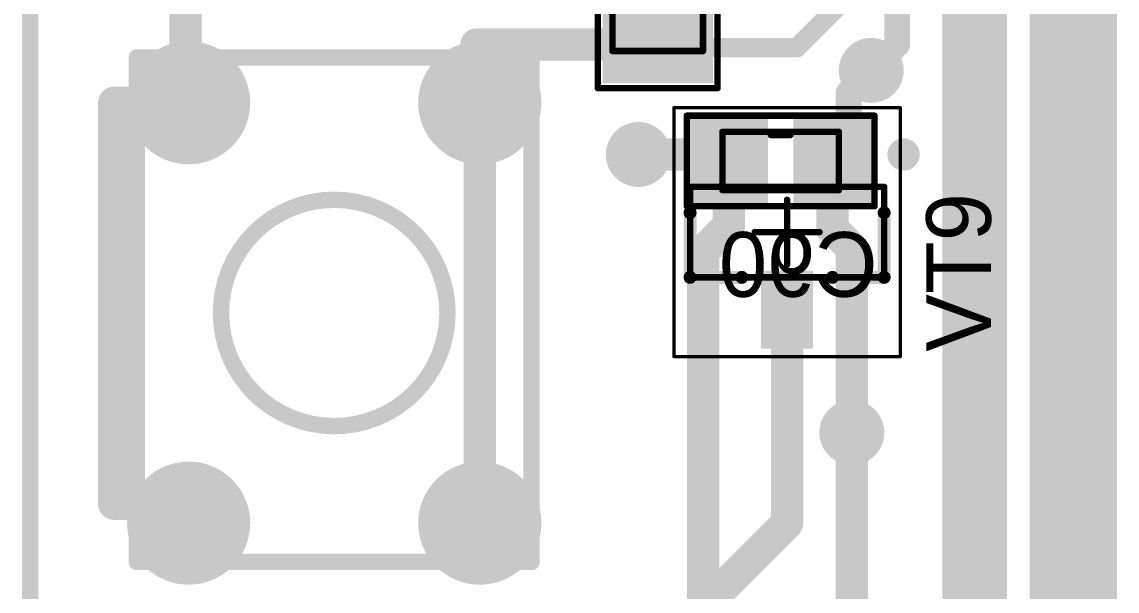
# Model space of a CAD drawing. Header units: millimetres. Extents: x 29 to 180, y 30 to 200.
# Drawn here: x 29.87 to 46.8, y 101.05 to 109.85 of the extents above; entities that cross this region are included whole.
import ezdxf

# ---------------------------------------------------------------- set-up
doc = ezdxf.new("R2010")
doc.units = ezdxf.units.MM
for name, color, linetype in [('BottomLayer', 5, 'Continuous'), ('BottomOverlay', 54, 'Continuous'), ('BottomPaste', 16, 'Continuous'), ('BottomSolder', 6, 'Continuous'), ('Mechanical1', 6, 'Continuous'), ('Mechanical13', 56, 'Continuous'), ('Mechanical15', 56, 'Continuous'), ('MultiLayer', 9, 'Continuous'), ('PadHoleLayer', 156, 'Continuous'), ('TopLayer', 1, 'Continuous'), ('TopOverlay', 2, 'Continuous'), ('TopPaste', 8, 'Continuous'), ('TopSolder', 216, 'Continuous'), ('ViaHoleLayer', 16, 'Continuous')]:
    doc.layers.add(name, color=color, linetype=linetype)

# ---------------------------------------------------------------- blocks, each defined once
blk = doc.blocks.new('SMD_C_0603_B_289')
at = {"layer": 'BottomLayer'}
for points in [[(-1.3, 0.55), (-1.3, -0.55), (-0.3, 0.55), (-0.3, -0.55)], [(0.3, 0.55), (0.3, -0.55), (1.3, 0.55), (1.3, -0.55)]]:
    blk.add_solid(points, dxfattribs=at)
at = {"layer": 'BottomOverlay', "const_width": 0.1}
for points in [[(-1.45, -0.7), (-1.45, 0.7)], [(-1.45, 0.7), (1.45, 0.7)], [(1.45, -0.7), (1.45, 0.7)], [(-0.15, 0.4), (0.15, 0.4)], [(-0.15, -0.4), (0.15, -0.4)], [(-1.45, -0.7), (1.45, -0.7)]]:
    blk.add_lwpolyline(points, dxfattribs=at)
at = {"layer": 'BottomOverlay', "const_width": 0.05}
for points in [[(-1.475, 0.7, 1), (-1.425, 0.7, 1)], [(-1.475, 0.7, 1), (-1.425, 0.7, 1)], [(1.425, 0.7, 1), (1.475, 0.7, 1)], [(1.425, 0.7, 1), (1.475, 0.7, 1)], [(-0.175, 0.4, 1), (-0.125, 0.4, 1)], [(0.125, 0.4, 1), (0.175, 0.4, 1)], [(-0.175, -0.4, 1), (-0.125, -0.4, 1)], [(0.125, -0.4, 1), (0.175, -0.4, 1)], [(-1.475, -0.7, 1), (-1.425, -0.7, 1)], [(-1.475, -0.7, 1), (-1.425, -0.7, 1)], [(1.425, -0.7, 1), (1.475, -0.7, 1)], [(1.425, -0.7, 1), (1.475, -0.7, 1)]]:
    blk.add_lwpolyline(points, format="xyb", close=True, dxfattribs=at)
at = {"layer": 'BottomPaste'}
for points in [[(-1.3, 0.55), (-1.3, -0.55), (-0.3, 0.55), (-0.3, -0.55)], [(0.3, 0.55), (0.3, -0.55), (1.3, 0.55), (1.3, -0.55)]]:
    blk.add_solid(points, dxfattribs=at)
at = {"layer": 'BottomSolder'}
for points in [[(-1.402, 0.652), (-1.402, -0.652), (-0.198, 0.652), (-0.198, -0.652)], [(0.198, 0.652), (0.198, -0.652), (1.402, 0.652), (1.402, -0.652)]]:
    blk.add_solid(points, dxfattribs=at)
at = {"layer": 'Mechanical13', "const_width": 0.1}
for points in [[(-0.9, -0.45), (-0.9, 0.45)], [(-0.9, 0.45), (0.9, 0.45)], [(0.9, -0.45), (0.9, 0.45)], [(-0.9, -0.45), (0.9, -0.45)]]:
    blk.add_lwpolyline(points, dxfattribs=at)
at = {"layer": 'Mechanical13', "const_width": 0.05}
for points in [[(-0.925, 0.45, 1), (-0.875, 0.45, 1)], [(-0.925, 0.45, 1), (-0.875, 0.45, 1)], [(0.875, 0.45, 1), (0.925, 0.45, 1)], [(0.875, 0.45, 1), (0.925, 0.45, 1)], [(-0.925, -0.45, 1), (-0.875, -0.45, 1)], [(-0.925, -0.45, 1), (-0.875, -0.45, 1)], [(0.875, -0.45, 1), (0.925, -0.45, 1)], [(0.875, -0.45, 1), (0.925, -0.45, 1)]]:
    blk.add_lwpolyline(points, format="xyb", close=True, dxfattribs=at)
at = {"layer": 'Mechanical15', "const_width": 0.05}
for points in [[(-1.475, -0.7), (-1.475, 0.7)], [(-1.475, 0.7), (1.45, 0.7)], [(1.45, -0.7), (1.45, 0.7)], [(-1.475, -0.7), (1.45, -0.7)]]:
    blk.add_lwpolyline(points, dxfattribs=at)
at = {"layer": 'Mechanical15', "const_width": 0.025}
for points in [[(-1.488, 0.7, 1), (-1.463, 0.7, 1)], [(-1.488, 0.7, 1), (-1.463, 0.7, 1)], [(1.438, 0.7, 1), (1.462, 0.7, 1)], [(1.438, 0.7, 1), (1.462, 0.7, 1)], [(-1.488, -0.7, 1), (-1.463, -0.7, 1)], [(-1.488, -0.7, 1), (-1.463, -0.7, 1)], [(1.438, -0.7, 1), (1.462, -0.7, 1)], [(1.438, -0.7, 1), (1.462, -0.7, 1)]]:
    blk.add_lwpolyline(points, format="xyb", close=True, dxfattribs=at)
blk = doc.blocks.new('SMD_R_0805_487')
at = {"layer": 'Mechanical13', "const_width": 0.1}
for points in [[(1.1, 0.7), (-1.1, 0.7)], [(-1.1, -0.7), (-1.1, 0.7)], [(1.1, -0.7), (1.1, 0.7)], [(1.1, -0.7), (-1.1, -0.7)]]:
    blk.add_lwpolyline(points, dxfattribs=at)
at = {"layer": 'Mechanical13', "const_width": 0.05}
for points in [[(-1.125, 0.7, 1), (-1.075, 0.7, 1)], [(-1.125, 0.7, 1), (-1.075, 0.7, 1)], [(1.075, 0.7, 1), (1.125, 0.7, 1)], [(1.075, 0.7, 1), (1.125, 0.7, 1)], [(-1.125, -0.7, 1), (-1.075, -0.7, 1)], [(-1.125, -0.7, 1), (-1.075, -0.7, 1)], [(1.075, -0.7, 1), (1.125, -0.7, 1)], [(1.075, -0.7, 1), (1.125, -0.7, 1)]]:
    blk.add_lwpolyline(points, format="xyb", close=True, dxfattribs=at)
at = {"layer": 'Mechanical15', "const_width": 0.05}
for points in [[(1.675, 0.925), (-1.675, 0.925)], [(-1.675, -0.925), (-1.675, 0.925)], [(1.675, -0.925), (1.675, 0.925)], [(1.675, -0.925), (-1.675, -0.925)]]:
    blk.add_lwpolyline(points, dxfattribs=at)
at = {"layer": 'Mechanical15', "const_width": 0.025}
for points in [[(-1.687, 0.925, 1), (-1.663, 0.925, 1)], [(-1.687, 0.925, 1), (-1.663, 0.925, 1)], [(1.663, 0.925, 1), (1.687, 0.925, 1)], [(1.663, 0.925, 1), (1.687, 0.925, 1)], [(-1.687, -0.925, 1), (-1.663, -0.925, 1)], [(-1.687, -0.925, 1), (-1.663, -0.925, 1)], [(1.663, -0.925, 1), (1.687, -0.925, 1)], [(1.663, -0.925, 1), (1.687, -0.925, 1)]]:
    blk.add_lwpolyline(points, format="xyb", close=True, dxfattribs=at)
at = {"layer": 'TopLayer'}
for points in [[(-0.6, -0.75), (-0.6, 0.75), (-1.5, -0.75), (-1.5, 0.75)], [(1.5, -0.75), (1.5, 0.75), (0.6, -0.75), (0.6, 0.75)]]:
    blk.add_solid(points, dxfattribs=at)
at = {"layer": 'TopOverlay', "const_width": 0.1}
for points in [[(-1.675, -0.925), (-1.675, 0.925)], [(1.675, 0.925), (-1.675, 0.925)], [(1.675, -0.925), (1.675, 0.925)], [(0.4, 0.65), (-0.4, 0.65)], [(0.4, -0.65), (-0.4, -0.65)], [(1.675, -0.925), (-1.675, -0.925)]]:
    blk.add_lwpolyline(points, dxfattribs=at)
at = {"layer": 'TopOverlay', "const_width": 0.05}
for points in [[(-1.7, 0.925, 1), (-1.65, 0.925, 1)], [(-1.7, 0.925, 1), (-1.65, 0.925, 1)], [(1.65, 0.925, 1), (1.7, 0.925, 1)], [(1.65, 0.925, 1), (1.7, 0.925, 1)], [(-0.425, 0.65, 1), (-0.375, 0.65, 1)], [(0.375, 0.65, 1), (0.425, 0.65, 1)], [(-0.425, -0.65, 1), (-0.375, -0.65, 1)], [(0.375, -0.65, 1), (0.425, -0.65, 1)], [(-1.7, -0.925, 1), (-1.65, -0.925, 1)], [(-1.7, -0.925, 1), (-1.65, -0.925, 1)], [(1.65, -0.925, 1), (1.7, -0.925, 1)], [(1.65, -0.925, 1), (1.7, -0.925, 1)]]:
    blk.add_lwpolyline(points, format="xyb", close=True, dxfattribs=at)
at = {"layer": 'TopPaste'}
for points in [[(-0.6, -0.75), (-0.6, 0.75), (-1.5, -0.75), (-1.5, 0.75)], [(1.5, -0.75), (1.5, 0.75), (0.6, -0.75), (0.6, 0.75)]]:
    blk.add_solid(points, dxfattribs=at)
at = {"layer": 'TopSolder'}
for points in [[(-0.498, -0.852), (-0.498, 0.852), (-1.602, -0.852), (-1.602, 0.852)], [(1.602, -0.852), (1.602, 0.852), (0.498, -0.852), (0.498, 0.852)]]:
    blk.add_solid(points, dxfattribs=at)
blk = doc.blocks.new('B3F_1025__NO_GND__545')
at = {"layer": 'BottomLayer', "const_width": 0.85}
for points in [[(-0.425, 4.5, 1), (0.425, 4.5, 1)], [(6.075, 4.5, 1), (6.925, 4.5, 1)], [(-0.425, 0, 1), (0.425, 0, 1)], [(6.075, 0, 1), (6.925, 0, 1)]]:
    blk.add_lwpolyline(points, format="xyb", close=True, dxfattribs=at)
at = {"layer": 'BottomSolder', "const_width": 0.952}
for points in [[(-0.476, 4.5, 1), (0.476, 4.5, 1)], [(6.024, 4.5, 1), (6.976, 4.5, 1)], [(-0.476, 0, 1), (0.476, 0, 1)], [(6.024, 0, 1), (6.976, 0, 1)]]:
    blk.add_lwpolyline(points, format="xyb", close=True, dxfattribs=at)
at = {"layer": 'MultiLayer', "const_width": 0.85}
for points in [[(-0.425, 4.5, 1), (0.425, 4.5, 1)], [(6.075, 4.5, 1), (6.925, 4.5, 1)], [(-0.425, 0, 1), (0.425, 0, 1)], [(6.075, 0, 1), (6.925, 0, 1)]]:
    blk.add_lwpolyline(points, format="xyb", close=True, dxfattribs=at)
at = {"layer": 'PadHoleLayer', "const_width": 0.5}
for points in [[(-0.25, 4.5, 1), (0.25, 4.5, 1)], [(6.25, 4.5, 1), (6.75, 4.5, 1)], [(-0.25, 0, 1), (0.25, 0, 1)], [(6.25, 0, 1), (6.75, 0, 1)]]:
    blk.add_lwpolyline(points, format="xyb", close=True, dxfattribs=at)
at = {"layer": 'TopLayer', "const_width": 0.85}
for points in [[(-0.425, 4.5, 1), (0.425, 4.5, 1)], [(6.075, 4.5, 1), (6.925, 4.5, 1)], [(-0.425, 0, 1), (0.425, 0, 1)], [(6.075, 0, 1), (6.925, 0, 1)]]:
    blk.add_lwpolyline(points, format="xyb", close=True, dxfattribs=at)
at = {"layer": 'TopOverlay', "const_width": 0.254}
for points in [[(-0.7, -0.8), (-0.7, 5.3)], [(7.1, 5.3), (-0.7, 5.3)], [(7.1, -0.8), (7.1, 5.3)], [(7.1, -0.8), (-0.7, -0.8)]]:
    blk.add_lwpolyline(points, dxfattribs=at)
at = {"layer": 'TopOverlay'}
for points, const_width in [([(-0.764, 5.3, 1), (-0.637, 5.3, 1)], 0.127), ([(-0.764, 5.3, 1), (-0.637, 5.3, 1)], 0.127), ([(7.037, 5.3, 1), (7.164, 5.3, 1)], 0.127), ([(7.037, 5.3, 1), (7.164, 5.3, 1)], 0.127), ([(5, 2.25, 1), (1.5, 2.25, 1)], 0.254), ([(1.437, 2.25, 1), (1.564, 2.25, 1)], 0.127), ([(4.937, 2.25, 1), (5.064, 2.25, 1)], 0.127), ([(-0.764, -0.8, 1), (-0.637, -0.8, 1)], 0.127), ([(-0.764, -0.8, 1), (-0.637, -0.8, 1)], 0.127), ([(7.037, -0.8, 1), (7.164, -0.8, 1)], 0.127), ([(7.037, -0.8, 1), (7.164, -0.8, 1)], 0.127)]:
    blk.add_lwpolyline(points, format="xyb", close=True, dxfattribs=dict(at, const_width=const_width))
at = {"layer": 'TopSolder', "const_width": 0.952}
for points in [[(-0.476, 4.5, 1), (0.476, 4.5, 1)], [(6.024, 4.5, 1), (6.976, 4.5, 1)], [(-0.476, 0, 1), (0.476, 0, 1)], [(6.024, 0, 1), (6.976, 0, 1)]]:
    blk.add_lwpolyline(points, format="xyb", close=True, dxfattribs=at)
blk = doc.blocks.new('SOT23_3_598')
at = {"layer": 'Mechanical13', "const_width": 0.1}
for points in [[(0.7, 1.5), (-0.7, 1.5)], [(-0.7, -1.5), (-0.7, 1.5)], [(0.7, -1.5), (0.7, 1.5)], [(0.7, -1.5), (-0.7, -1.5)]]:
    blk.add_lwpolyline(points, dxfattribs=at)
at = {"layer": 'Mechanical13', "const_width": 0.05}
for points in [[(-0.725, 1.5, 1), (-0.675, 1.5, 1)], [(-0.725, 1.5, 1), (-0.675, 1.5, 1)], [(0.675, 1.5, 1), (0.725, 1.5, 1)], [(0.675, 1.5, 1), (0.725, 1.5, 1)], [(-0.725, -1.5, 1), (-0.675, -1.5, 1)], [(-0.725, -1.5, 1), (-0.675, -1.5, 1)], [(0.675, -1.5, 1), (0.725, -1.5, 1)], [(0.675, -1.5, 1), (0.725, -1.5, 1)]]:
    blk.add_lwpolyline(points, format="xyb", close=True, dxfattribs=at)
at = {"layer": 'Mechanical15'}
for points, const_width in [([(1.925, 1.75), (-1.925, 1.75)], 0.05), ([(-1.925, -1.75), (-1.925, 1.75)], 0.05), ([(1.925, -1.75), (1.925, 1.75)], 0.05), ([(0, -0.5), (0, 0.5)], 0.1), ([(0.5, 0), (-0.5, 0)], 0.1), ([(1.925, -1.75), (-1.925, -1.75)], 0.05)]:
    blk.add_lwpolyline(points, dxfattribs=dict(at, const_width=const_width))
for points, const_width in [([(-1.937, 1.75, 1), (-1.913, 1.75, 1)], 0.025), ([(-1.937, 1.75, 1), (-1.913, 1.75, 1)], 0.025), ([(1.913, 1.75, 1), (1.937, 1.75, 1)], 0.025), ([(1.913, 1.75, 1), (1.937, 1.75, 1)], 0.025), ([(-0.025, 0.5, 1), (0.025, 0.5, 1)], 0.05), ([(-0.525, 0, 1), (-0.475, 0, 1)], 0.05), ([(0.475, 0, 1), (0.525, 0, 1)], 0.05), ([(-0.025, -0.5, 1), (0.025, -0.5, 1)], 0.05), ([(-1.937, -1.75, 1), (-1.913, -1.75, 1)], 0.025), ([(-1.937, -1.75, 1), (-1.913, -1.75, 1)], 0.025), ([(1.913, -1.75, 1), (1.937, -1.75, 1)], 0.025), ([(1.913, -1.75, 1), (1.937, -1.75, 1)], 0.025)]:
    blk.add_lwpolyline(points, format="xyb", close=True, dxfattribs=dict(at, const_width=const_width))
at = {"layer": 'TopLayer'}
for points in [[(-0.7, 0.65), (-0.7, 1.25), (-1.7, 0.65), (-1.7, 1.25)], [(1.7, -0.3), (1.7, 0.3), (0.7, -0.3), (0.7, 0.3)], [(-0.7, -1.25), (-0.7, -0.65), (-1.7, -1.25), (-1.7, -0.65)]]:
    blk.add_solid(points, dxfattribs=at)
at = {"layer": 'TopOverlay'}
for points, const_width in [([(-1.075, 1.8, 1), (-1.325, 1.8, 1)], 0.25), ([(-1.388, 1.8, 1), (-1.263, 1.8, 1)], 0.125), ([(-1.137, 1.8, 1), (-1.012, 1.8, 1)], 0.125), ([(-0.35, 1.5, 1), (-0.25, 1.5, 1)], 0.1), ([(0.65, 1.5, 1), (0.75, 1.5, 1)], 0.1), ([(0.65, 1.5, 1), (0.75, 1.5, 1)], 0.1), ([(0.65, 0.7, 1), (0.75, 0.7, 1)], 0.1), ([(0.65, -0.7, 1), (0.75, -0.7, 1)], 0.1), ([(-0.35, -1.5, 1), (-0.25, -1.5, 1)], 0.1), ([(0.65, -1.5, 1), (0.75, -1.5, 1)], 0.1), ([(0.65, -1.5, 1), (0.75, -1.5, 1)], 0.1)]:
    blk.add_lwpolyline(points, format="xyb", close=True, dxfattribs=dict(at, const_width=const_width))
at = {"layer": 'TopOverlay', "const_width": 0.2}
for points in [[(0.7, 1.5), (-0.3, 1.5)], [(0.7, 0.7), (0.7, 1.5)], [(0.7, -1.5), (0.7, -0.7)], [(0.7, -1.5), (-0.3, -1.5)]]:
    blk.add_lwpolyline(points, dxfattribs=at)
at = {"layer": 'TopPaste'}
for points in [[(-0.7, 0.65), (-0.7, 1.25), (-1.7, 0.65), (-1.7, 1.25)], [(1.7, -0.3), (1.7, 0.3), (0.7, -0.3), (0.7, 0.3)], [(-0.7, -1.25), (-0.7, -0.65), (-1.7, -1.25), (-1.7, -0.65)]]:
    blk.add_solid(points, dxfattribs=at)
at = {"layer": 'TopSolder'}
for points in [[(-0.598, 0.548), (-0.598, 1.352), (-1.802, 0.548), (-1.802, 1.352)], [(1.802, -0.402), (1.802, 0.402), (0.598, -0.402), (0.598, 0.402)], [(-0.598, -1.352), (-0.598, -0.548), (-1.802, -1.352), (-1.802, -0.548)]]:
    blk.add_solid(points, dxfattribs=at)

msp = doc.modelspace()

# ---------------------------------------------------------------- linework, layer by layer
at = {"layer": 'BottomLayer'}
for points, const_width in [([(43.4, 109.5), (43.4, 138.8)], 0.4), ([(44.796, 86.804), (44.796, 116.696)], 0.3), ([(45.6, 90.5), (45.6, 116.2)], 0.3), ([(46.65, 89.975), (46.65, 116.15)], 0.3), ([(43, 109.1), (43.4, 109.5)], 0.4), ([(39.4, 107.8), (40.7, 107.8)], 0.5), ([(40.7, 107.8), (40.8, 107.7)], 0.5), ([(40.8, 106.7), (40.8, 107.7)], 0.5), ([(42.4, 106.65), (42.4, 107.7)], 0.5), ([(40.4, 106.3), (40.8, 106.7)], 0.5), ([(42.4, 106.65), (42.7, 106.35)], 0.5), ([(40.4, 94.2), (40.4, 106.3)], 0.5), ([(42.7, 103.5), (42.7, 106.35)], 0.5)]:
    msp.add_lwpolyline(points, dxfattribs=dict(at, const_width=const_width))
for points, const_width in [([(43.3, 109.5, 1), (43.5, 109.5, 1)], 0.2), ([(43.3, 109.5, 1), (43.5, 109.5, 1)], 0.2), ([(42.8, 109.1, 1), (43.2, 109.1, 1)], 0.4), ([(42.9, 109.1, 1), (43.1, 109.1, 1)], 0.2), ([(39.2, 107.8, 1), (39.6, 107.8, 1)], 0.4), ([(39.275, 107.8, 1), (39.525, 107.8, 1)], 0.25), ([(40.575, 107.8, 1), (40.825, 107.8, 1)], 0.25), ([(40.575, 107.8, 1), (40.825, 107.8, 1)], 0.25), ([(40.675, 107.7, 1), (40.925, 107.7, 1)], 0.25), ([(40.675, 107.7, 1), (40.925, 107.7, 1)], 0.25), ([(42.275, 107.7, 1), (42.525, 107.7, 1)], 0.25), ([(40.675, 106.7, 1), (40.925, 106.7, 1)], 0.25), ([(40.675, 106.7, 1), (40.925, 106.7, 1)], 0.25), ([(42.275, 106.65, 1), (42.525, 106.65, 1)], 0.25), ([(42.275, 106.65, 1), (42.525, 106.65, 1)], 0.25), ([(40.275, 106.3, 1), (40.525, 106.3, 1)], 0.25), ([(40.275, 106.3, 1), (40.525, 106.3, 1)], 0.25), ([(42.575, 106.35, 1), (42.825, 106.35, 1)], 0.25), ([(42.575, 106.35, 1), (42.825, 106.35, 1)], 0.25), ([(42.5, 103.5, 1), (42.9, 103.5, 1)], 0.4), ([(42.575, 103.5, 1), (42.825, 103.5, 1)], 0.25)]:
    msp.add_lwpolyline(points, format="xyb", close=True, dxfattribs=dict(at, const_width=const_width))
at = {"layer": 'BottomSolder', "const_width": 0.502}
for points in [[(42.749, 109.1, 1), (43.251, 109.1, 1)], [(39.149, 107.8, 1), (39.651, 107.8, 1)], [(42.449, 103.5, 1), (42.951, 103.5, 1)]]:
    msp.add_lwpolyline(points, format="xyb", close=True, dxfattribs=at)
at = {"layer": 'Mechanical1', "const_width": 0.254}
msp.add_lwpolyline([(30, 30), (30, 200)], dxfattribs=at)
at = {"layer": 'MultiLayer', "const_width": 0.4}
for points in [[(42.8, 109.1, 1), (43.2, 109.1, 1)], [(39.2, 107.8, 1), (39.6, 107.8, 1)], [(42.5, 103.5, 1), (42.9, 103.5, 1)]]:
    msp.add_lwpolyline(points, format="xyb", close=True, dxfattribs=at)
at = {"layer": 'TopLayer'}
for points, const_width in [([(46.004, 99.196), (46.004, 115.596)], 1), ([(44.6, 99), (44.6, 114.1)], 1), ([(32.4, 108.8), (32.4, 112.8)], 0.5), ([(41.85, 109.45), (42.5, 110.1)], 0.3), ([(36.9, 109.5), (36.95, 109.45)], 0.5), ([(36.9, 109.5), (39.7, 109.5)], 0.5), ([(36.95, 108.6), (36.95, 109.45)], 0.5), ([(39.7, 109.45), (41.85, 109.45)], 0.3), ([(42.65, 108.75), (43, 109.1)], 0.4), ([(32.4, 108.8), (32.5, 108.7)], 0.5), ([(31.3, 102.4), (31.3, 108.6)], 0.5), ([(31.3, 108.6), (32.45, 108.6)], 0.5), ([(36.95, 102.1), (36.95, 108.6)], 0.5), ([(42.65, 107.8), (42.65, 108.75)], 0.4), ([(39.4, 107.8), (40.75, 107.8)], 0.5), ([(41.7, 102.1), (41.7, 105.4)], 0.5), ([(42.7, 99.25), (42.7, 103.5)], 0.5), ([(31.3, 102.4), (32.2, 102.4)], 0.5), ([(32.2, 102.4), (32.3, 102.3)], 0.5), ([(40.3, 100.7), (41.7, 102.1)], 0.5)]:
    msp.add_lwpolyline(points, dxfattribs=dict(at, const_width=const_width))
for points, const_width in [([(36.775, 109.5, 1), (37.025, 109.5, 1)], 0.25), ([(36.775, 109.5, 1), (37.025, 109.5, 1)], 0.25), ([(36.825, 109.45, 1), (37.075, 109.45, 1)], 0.25), ([(36.825, 109.45, 1), (37.075, 109.45, 1)], 0.25), ([(39.575, 109.5, 1), (39.825, 109.5, 1)], 0.25), ([(39.625, 109.45, 1), (39.775, 109.45, 1)], 0.15), ([(41.775, 109.45, 1), (41.925, 109.45, 1)], 0.15), ([(41.775, 109.45, 1), (41.925, 109.45, 1)], 0.15), ([(42.8, 109.1, 1), (43.2, 109.1, 1)], 0.4), ([(42.9, 109.1, 1), (43.1, 109.1, 1)], 0.2), ([(32.275, 108.8, 1), (32.525, 108.8, 1)], 0.25), ([(32.275, 108.8, 1), (32.525, 108.8, 1)], 0.25), ([(31.175, 108.6, 1), (31.425, 108.6, 1)], 0.25), ([(31.175, 108.6, 1), (31.425, 108.6, 1)], 0.25), ([(32.325, 108.6, 1), (32.575, 108.6, 1)], 0.25), ([(32.375, 108.7, 1), (32.625, 108.7, 1)], 0.25), ([(36.825, 108.6, 1), (37.075, 108.6, 1)], 0.25), ([(36.825, 108.6, 1), (37.075, 108.6, 1)], 0.25), ([(42.55, 108.75, 1), (42.75, 108.75, 1)], 0.2), ([(42.55, 108.75, 1), (42.75, 108.75, 1)], 0.2), ([(39.2, 107.8, 1), (39.6, 107.8, 1)], 0.4), ([(39.275, 107.8, 1), (39.525, 107.8, 1)], 0.25), ([(40.625, 107.8, 1), (40.875, 107.8, 1)], 0.25), ([(42.55, 107.8, 1), (42.75, 107.8, 1)], 0.2), ([(41.575, 105.4, 1), (41.825, 105.4, 1)], 0.25), ([(42.5, 103.5, 1), (42.9, 103.5, 1)], 0.4), ([(42.575, 103.5, 1), (42.825, 103.5, 1)], 0.25), ([(31.175, 102.4, 1), (31.425, 102.4, 1)], 0.25), ([(31.175, 102.4, 1), (31.425, 102.4, 1)], 0.25), ([(32.075, 102.4, 1), (32.325, 102.4, 1)], 0.25), ([(32.075, 102.4, 1), (32.325, 102.4, 1)], 0.25), ([(32.175, 102.3, 1), (32.425, 102.3, 1)], 0.25), ([(36.825, 102.1, 1), (37.075, 102.1, 1)], 0.25), ([(41.575, 102.1, 1), (41.825, 102.1, 1)], 0.25), ([(41.575, 102.1, 1), (41.825, 102.1, 1)], 0.25)]:
    msp.add_lwpolyline(points, format="xyb", close=True, dxfattribs=dict(at, const_width=const_width))
at = {"layer": 'TopSolder', "const_width": 0.502}
for points in [[(42.749, 109.1, 1), (43.251, 109.1, 1)], [(39.149, 107.8, 1), (39.651, 107.8, 1)], [(42.449, 103.5, 1), (42.951, 103.5, 1)]]:
    msp.add_lwpolyline(points, format="xyb", close=True, dxfattribs=at)
at = {"layer": 'ViaHoleLayer', "const_width": 0.25}
for points in [[(42.875, 109.1, 1), (43.125, 109.1, 1)], [(39.275, 107.8, 1), (39.525, 107.8, 1)], [(42.575, 103.5, 1), (42.825, 103.5, 1)]]:
    msp.add_lwpolyline(points, format="xyb", close=True, dxfattribs=at)

# ---------------------------------------------------------------- block references
for name, p, rotation in [('SMD_R_0805_487', (39.7, 110.5), 270), ('B3F_1025__NO_GND__545', (32.45, 108.6), 270), ('SOT23_3_598', (41.7, 106.6), 270), ('SMD_C_0603_B_289', (41.6, 107.7), 360)]:
    msp.add_blockref(name, p, dxfattribs=dict(rotation=rotation))

# ---------------------------------------------------------------- texts
at = {"layer": 'BottomOverlay', "text_generation_flag": 2}
msp.add_text('C90', height=1, dxfattribs=at).set_placement((43.1, 105.6))
at = {"layer": 'TopOverlay'}
msp.add_text('VT9', height=1, rotation=90, dxfattribs=at).set_placement((44.85, 104.75))

doc.saveas('drawing.dxf')
